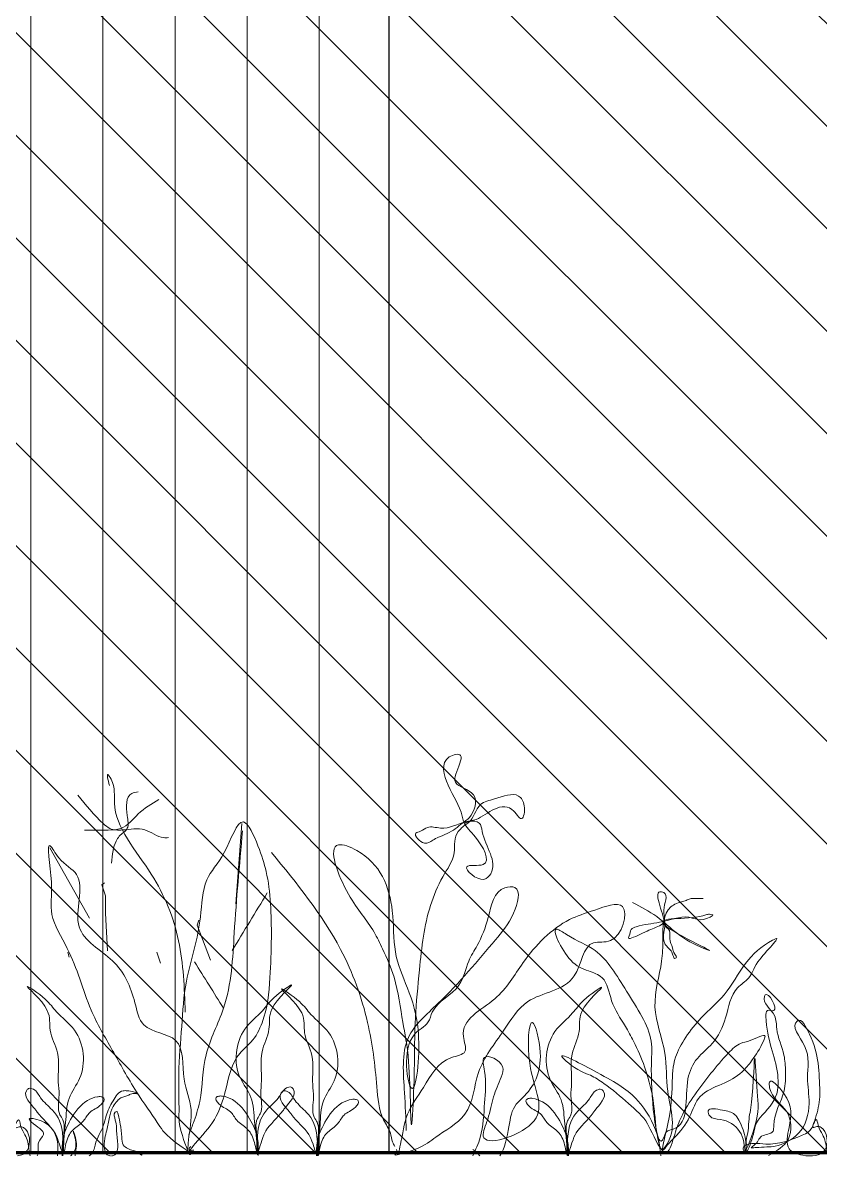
# Model space of a CAD drawing. Header units: millimetres. Extents: x 3779 to 7711, y 1445 to 3132.
# Drawn here: x 3987.296 to 3987.886, y 1451.94 to 1452.779 of the extents above; entities that cross this region are included whole.
import ezdxf

# ---------------------------------------------------------------- set-up
doc = ezdxf.new("R2010")
doc.units = ezdxf.units.MM
for name, color, linetype, lineweight in [('pluma 0.0', 33, 'Continuous', 0), ('pluma 12', 30, 'Continuous', 120), ('pluma 2.5', 30, 'Continuous', 25), ('VEJETACION', 3, 'Continuous', 9)]:
    doc.layers.add(name, color=color, linetype=linetype, lineweight=lineweight)

# ---------------------------------------------------------------- blocks, each defined once
blk = doc.blocks.new('JGJGHJ')
at = {"layer": 'VEJETACION', "color": 84, "linetype": 'Continuous', "lineweight": 5, "ltscale": 0.1}
for p, q in [((1137.96929, 440.55065), (1137.96486, 440.49125)), ((1137.82743, 440.53258), (1137.85667, 440.48069)), ((1137.86578, 440.50544), (1137.86775, 440.50677)), ((1137.86845, 440.49722), (1137.86578, 440.50544)), ((1137.86851, 440.48438), (1137.86845, 440.49722)), ((1137.86996, 440.45671), (1137.86851, 440.48438)), ((1137.93642, 440.47567), (1137.93759, 440.47923)), ((1137.94606, 440.44959), (1137.93642, 440.47567)), ((1137.84165, 440.45195), (1137.84064, 440.45557)), ((1137.90922, 440.44737), (1137.90654, 440.45559))]:
    blk.add_line(p, q, dxfattribs=at)
for points in [[(1138.09077, 440.32374), (1138.08958, 440.35185), (1138.09249, 440.39248), (1138.11424, 440.41759), (1138.15672, 440.46468), (1138.17016, 440.48454), (1138.17111, 440.50329), (1138.16381, 440.50325), (1138.15142, 440.48131), (1138.1432, 440.46044), (1138.137, 440.44895), (1138.1298, 440.43121), (1138.11011, 440.41132), (1138.10702, 440.40401), (1138.09665, 440.39459), (1138.09478, 440.355), (1138.09977, 440.39564), (1138.08278, 440.45596), (1138.08054, 440.48615), (1138.05425, 440.53079), (1138.04068, 440.53488), (1138.04817, 440.49847), (1138.06707, 440.47045), (1138.07339, 440.45799), (1138.08184, 440.43721), (1138.08827, 440.40391), (1138.09259, 440.37478), (1138.09491, 440.32897), (1138.09588, 440.34251), (1138.09763, 440.40709), (1138.10057, 440.44251), (1138.10356, 440.46752), (1138.11792, 440.51134), (1138.12616, 440.52909), (1138.1292, 440.54472), (1138.13128, 440.54682), (1138.13335, 440.54891), (1138.13647, 440.55101), (1138.14577, 440.5646), (1138.15617, 440.56882), (1138.17387, 440.57099), (1138.17808, 440.56373), (1138.17605, 440.55434), (1138.16896, 440.56107), (1138.15432, 440.56043), (1138.14062, 440.55311), (1138.13542, 440.55205), (1138.11608, 440.54728), (1138.1065, 440.54779), (1138.10145, 440.54495), (1138.09795, 440.54352), (1138.10424, 440.53626), (1138.11048, 440.53838), (1138.11464, 440.54048), (1138.12711, 440.54679), (1138.1323, 440.55099), (1138.13749, 440.55518), (1138.14052, 440.57186), (1138.12717, 440.58112), (1138.13048, 440.59521), (1138.13099, 440.60097), (1138.12266, 440.59988), (1138.12173, 440.57905), (1138.13227, 440.55619), (1138.13333, 440.55203), (1138.14203, 440.54066), (1138.14777, 440.52042), (1138.13559, 440.51872), (1138.14815, 440.50941), (1138.15334, 440.51361), (1138.14692, 440.54482), (1138.1448, 440.55105), (1138.1375, 440.55206), (1138.13438, 440.551)], [(1137.92755, 440.41139), (1137.92258, 440.4641), (1137.90238, 440.51322), (1137.87513, 440.56582), (1137.87269, 440.58339), (1137.87033, 440.58689), (1137.87155, 440.5787)], [(1137.84813, 440.57154), (1137.867, 440.55054), (1137.87171, 440.54705), (1137.8811, 440.54593), (1137.89752, 440.54602), (1137.91162, 440.54023), (1137.91514, 440.54025)], [(1137.89268, 440.57412), (1137.888, 440.57292), (1137.88456, 440.5565), (1137.88461, 440.54712), (1137.87878, 440.54123), (1137.87645, 440.5377), (1137.87415, 440.53066), (1137.87302, 440.52127)], [(1137.90796, 440.56834), (1137.89277, 440.55771), (1137.87992, 440.54709), (1137.87055, 440.54587), (1137.86586, 440.54585), (1137.85296, 440.54578)], [(1137.93017, 440.30819), (1137.9349, 440.31416), (1137.94906, 440.33204), (1137.95726, 440.35346), (1137.96781, 440.38083), (1137.97609, 440.38919), (1137.98433, 440.40348), (1137.9901, 440.43676), (1137.99113, 440.46645), (1137.98731, 440.51512), (1137.98126, 440.53409), (1137.97048, 440.55185), (1137.95634, 440.52921), (1137.94337, 440.50895), (1137.93876, 440.48162), (1137.93414, 440.45784), (1137.92832, 440.43406), (1137.92493, 440.40079), (1137.92274, 440.36515), (1137.92289, 440.33784), (1137.92536, 440.32004), (1137.93137, 440.30701), (1137.93136, 440.3082), (1137.93373, 440.3094)], [(1137.96987, 440.54515), (1137.96372, 440.46984), (1137.95582, 440.41416), (1137.9429, 440.37973), (1137.93817, 440.34534), (1137.93335, 440.32895), (1137.93012, 440.32075)], [(1137.92931, 440.30912), (1137.92993, 440.3167), (1137.9318, 440.33943), (1137.92675, 440.36181), (1137.92036, 440.39043), (1137.89694, 440.40184), (1137.89031, 440.41828), (1137.87377, 440.44916), (1137.84908, 440.47439), (1137.84723, 440.51292), (1137.83407, 440.52537), (1137.82775, 440.53423), (1137.82854, 440.50755), (1137.82898, 440.48351), (1137.8403, 440.4582), (1137.84963, 440.43585), (1137.85798, 440.41284), (1137.8736, 440.38327), (1137.89154, 440.3524), (1137.90681, 440.32975), (1137.91873, 440.31631), (1137.93096, 440.30879), (1137.93029, 440.30978), (1137.9316, 440.31209)], [(1137.99122, 440.52927), (1138.04235, 440.45754), (1138.06229, 440.40364), (1138.06909, 440.35622), (1138.07413, 440.33171), (1138.07909, 440.32191), (1138.08076, 440.31538), (1138.08242, 440.31211)], [(1137.96215, 440.45674), (1137.98812, 440.49943)], [(1138.25809, 440.49224), (1138.27599, 440.48184), (1138.29129, 440.46933), (1138.31077, 440.45841), (1138.3134, 440.45738), (1138.28074, 440.47715), (1138.31222, 440.48308), (1138.31484, 440.48362), (1138.31642, 440.48311), (1138.31747, 440.48311), (1138.31537, 440.48153), (1138.29962, 440.48144), (1138.27812, 440.47766), (1138.26081, 440.47442), (1138.25714, 440.4723), (1138.25559, 440.46757), (1138.25507, 440.46652), (1138.26346, 440.46866), (1138.27551, 440.47397), (1138.28022, 440.47662), (1138.28126, 440.4782), (1138.28122, 440.48659), (1138.28115, 440.49971), (1138.27957, 440.50023), (1138.2818, 440.4761), (1138.28131, 440.47033), (1138.28188, 440.46194), (1138.28399, 440.45932), (1138.28716, 440.45567), (1138.28823, 440.45252), (1138.28928, 440.45095), (1138.29033, 440.45149), (1138.28927, 440.4541), (1138.28767, 440.45882), (1138.28553, 440.46563), (1138.28444, 440.47297), (1138.28286, 440.47401), (1138.28233, 440.47558), (1138.28179, 440.47715)], [(1138.08487, 440.30628), (1138.08661, 440.31369), (1138.09182, 440.3359), (1138.1035, 440.35564), (1138.12423, 440.3777), (1138.1342, 440.38219), (1138.13303, 440.39328), (1138.15619, 440.42113), (1138.17714, 440.44787), (1138.21147, 440.47965), (1138.23009, 440.48671), (1138.2507, 440.48929), (1138.24176, 440.46414), (1138.22924, 440.46257), (1138.21494, 440.43808), (1138.18063, 440.41904), (1138.16298, 440.39787), (1138.14427, 440.36671), (1138.13412, 440.33586), (1138.11263, 440.319), (1138.09715, 440.30987), (1138.08321, 440.30648), (1138.08414, 440.30722), (1138.08361, 440.30982)], [(1137.95582, 440.41416), (1137.93436, 440.44842)], [(1137.98149, 440.30531), (1137.9809, 440.3179), (1137.97505, 440.33256), (1137.96237, 440.34666), (1137.95501, 440.34925), (1137.95238, 440.34923), (1137.95029, 440.34817), (1137.95241, 440.34346), (1137.96085, 440.33773), (1137.9656, 440.33146), (1137.97299, 440.3252), (1137.97828, 440.31631), (1137.98043, 440.3074), (1137.98089, 440.31947), (1137.98866, 440.33998), (1137.99701, 440.34894), (1138.00223, 440.35527), (1138.0059, 440.35581), (1138.00749, 440.35424), (1138.00126, 440.34057), (1137.99969, 440.33846), (1137.98717, 440.3237), (1137.98406, 440.31634), (1137.98043, 440.3074), (1137.98042, 440.3095), (1137.97873, 440.33048), (1137.97602, 440.34831), (1137.96806, 440.36296), (1137.97155, 440.39866), (1137.9846, 440.41237), (1137.99295, 440.42186), (1138.00603, 440.43137), (1137.99142, 440.41345), (1137.9894, 440.39875), (1137.98424, 440.38193), (1137.98383, 440.36042), (1137.98335, 440.35097), (1137.9829, 440.33627), (1137.98082, 440.33259), (1137.97981, 440.32576), (1137.98036, 440.32052), (1137.98096, 440.30583)], [(1138.3415, 440.30641), (1138.33721, 440.32317), (1138.32299, 440.33202), (1138.3151, 440.3346), (1138.31403, 440.33827), (1138.32453, 440.33885), (1138.33347, 440.33575), (1138.33664, 440.33157), (1138.33983, 440.32424), (1138.34201, 440.30956), (1138.34201, 440.30851), (1138.34617, 440.31692), (1138.34978, 440.32954), (1138.36282, 440.3464), (1138.36534, 440.3653), (1138.35671, 440.40828), (1138.35774, 440.41249), (1138.36247, 440.41251), (1138.35611, 440.42402), (1138.35559, 440.42297), (1138.36301, 440.40884), (1138.36464, 440.39888), (1138.36999, 440.37949), (1138.37111, 440.36743), (1138.37013, 440.35326), (1138.36239, 440.3275), (1138.36189, 440.3233), (1138.35351, 440.31959), (1138.34777, 440.31274), (1138.34568, 440.31115), (1138.34883, 440.31117), (1138.36352, 440.31229), (1138.3808, 440.32183), (1138.38856, 440.34391), (1138.38741, 440.36279), (1138.38518, 440.38639), (1138.37984, 440.40473), (1138.38088, 440.40526), (1138.38563, 440.40109), (1138.39636, 440.35759), (1138.39641, 440.34867), (1138.39334, 440.33292), (1138.38814, 440.32292), (1138.38343, 440.32027), (1138.35669, 440.31383), (1138.34776, 440.31431), (1138.34147, 440.3127), (1138.3399, 440.31112), (1138.33991, 440.31007), (1138.34822, 440.32638), (1138.35018, 440.35263), (1138.34848, 440.37728), (1138.34602, 440.34473), (1138.344, 440.33056), (1138.343, 440.32111), (1138.34198, 440.3148), (1138.34252, 440.31271)]]:
    blk.add_spline(points, degree=3, dxfattribs=at)
for points, knots in [([(1138.27907, 440.30505), (1138.27848, 440.31034), (1138.27652, 440.32508), (1138.2608, 440.35074), (1138.24052, 440.36207), (1138.19469, 440.38665), (1138.21712, 440.36793), (1138.22811, 440.36452), (1138.24058, 440.35659), (1138.25399, 440.34451), (1138.26709, 440.33342), (1138.27333, 440.32032), (1138.28323, 440.2988), (1138.28934, 440.32211), (1138.29638, 440.34085), (1138.31236, 440.36164), (1138.32649, 440.37899), (1138.33675, 440.3888), (1138.34537, 440.38944), (1138.35778, 440.39692), (1138.35277, 440.38487), (1138.34778, 440.3772), (1138.33793, 440.36488), (1138.32424, 440.3577), (1138.30632, 440.35127), (1138.30091, 440.3329), (1138.29235, 440.32144), (1138.28512, 440.31514), (1138.27748, 440.30345), (1138.29109, 440.34951), (1138.28255, 440.37193), (1138.30571, 440.40597), (1138.32787, 440.42388), (1138.34024, 440.44813), (1138.35371, 440.46033), (1138.37013, 440.4689), (1138.34804, 440.44896), (1138.34605, 440.4366), (1138.33069, 440.42726), (1138.32823, 440.40742), (1138.31942, 440.3887), (1138.30471, 440.37751), (1138.2947, 440.35642), (1138.30111, 440.32609), (1138.28277, 440.32388), (1138.27625, 440.30065), (1138.27013, 440.36402), (1138.27433, 440.39524), (1138.25366, 440.42582), (1138.23547, 440.45732), (1138.21506, 440.46434), (1138.19504, 440.4786), (1138.21014, 440.44754), (1138.22363, 440.44224), (1138.23937, 440.43702), (1138.24152, 440.41767), (1138.25144, 440.40352), (1138.26027, 440.38752), (1138.26886, 440.36747), (1138.27389, 440.34688), (1138.27508, 440.32718), (1138.2763, 440.31936), (1138.2792, 440.30786), (1138.29212, 440.32409), (1138.28196, 440.34866), (1138.28408, 440.3834), (1138.27029, 440.41468), (1138.27988, 440.44337), (1138.2807, 440.46717), (1138.28021, 440.48827), (1138.29327, 440.49251), (1138.29836, 440.49407), (1138.30094, 440.49534), (1138.30438, 440.49509), (1138.30736, 440.49522), (1138.3097, 440.49522), (1138.31037, 440.49522)], [0.002268, 0.002268, 0.002268, 0.002268, 0.018273, 0.046968, 0.08365, 0.112338, 0.130172, 0.137802, 0.149484, 0.172954, 0.193505, 0.197984, 0.218824, 0.233162, 0.24711, 0.286002, 0.305882, 0.317303, 0.324597, 0.33602, 0.339187, 0.356706, 0.367352, 0.384876, 0.403266, 0.420291, 0.43892, 0.444586, 0.450999, 0.47026, 0.519692, 0.554414, 0.578494, 0.606554, 0.632847, 0.635087, 0.656521, 0.670434, 0.681081, 0.704884, 0.726387, 0.741968, 0.758544, 0.797198, 0.802593, 0.807071, 0.857943, 0.87897, 0.920175, 0.958036, 0.982265, 0.990342, 1.015457, 1.030748, 1.041949, 1.060359, 1.081861, 1.094409, 1.115054, 1.146877, 1.158935, 1.171117, 1.177834, 1.180667, 1.22177, 1.249879, 1.285018, 1.319063, 1.335115, 1.359887, 1.369754, 1.372922, 1.37609, 1.378094, 1.383104, 1.385107, 1.385107, 1.385107, 1.385107]), ([(1137.83659, 440.30505), (1137.83648, 440.30913), (1137.83628, 440.31852), (1137.84273, 440.33303), (1137.85138, 440.34509), (1137.86095, 440.3487), (1137.86509, 440.349), (1137.8689, 440.3475), (1137.86392, 440.34041), (1137.85674, 440.33883), (1137.85247, 440.32975), (1137.84402, 440.32475), (1137.83944, 440.31739), (1137.83706, 440.30071), (1137.83779, 440.32594), (1137.83245, 440.33711), (1137.82075, 440.34641), (1137.81736, 440.35406), (1137.81191, 440.35553), (1137.80681, 440.3496), (1137.81421, 440.34281), (1137.82117, 440.33312), (1137.83013, 440.32551), (1137.83365, 440.3168), (1137.83787, 440.3032), (1137.83729, 440.31638), (1137.83955, 440.32805), (1137.83959, 440.34798), (1137.855, 440.36666), (1137.85198, 440.39574), (1137.83277, 440.40986), (1137.82502, 440.4215), (1137.8009, 440.43725), (1137.82955, 440.41462), (1137.82584, 440.39699), (1137.8357, 440.38015), (1137.83276, 440.36351), (1137.83508, 440.34862), (1137.83234, 440.33825), (1137.83786, 440.33123), (1137.83832, 440.3255), (1137.83707, 440.31668), (1137.83711, 440.30999), (1137.83713, 440.30507)], [0.000501, 0.000501, 0.000501, 0.000501, 0.0126042, 0.0283908, 0.0473512, 0.0551559, 0.0577811, 0.0601289, 0.0652974, 0.0754898, 0.0833623, 0.0930411, 0.1033918, 0.1125559, 0.124636, 0.1465632, 0.1588164, 0.1670148, 0.1707275, 0.1729543, 0.1879815, 0.1906057, 0.2099613, 0.2179544, 0.2276022, 0.2297011, 0.2507489, 0.2687815, 0.2854514, 0.3213213, 0.3402531, 0.3528934, 0.3690643, 0.3921814, 0.407023, 0.4246157, 0.4461357, 0.4555953, 0.4702969, 0.474528, 0.4814296, 0.4867031, 0.5014046, 0.5014046, 0.5014046, 0.5014046]), ([(1138.02568, 440.30505), (1138.0257, 440.30551), (1138.02533, 440.3146), (1138.02757, 440.32614), (1138.02761, 440.34607), (1138.04302, 440.36475), (1138.03999, 440.39383), (1138.02079, 440.40795), (1138.01304, 440.41959), (1137.98892, 440.43534), (1138.01757, 440.41271), (1138.01385, 440.39508), (1138.02371, 440.37824), (1138.02077, 440.3616), (1138.0231, 440.34671), (1138.02036, 440.33634), (1138.02587, 440.32932), (1138.02634, 440.32359), (1138.02518, 440.31539), (1138.02513, 440.30934), (1138.02514, 440.30505)], [0.2280274, 0.2280274, 0.2280274, 0.2280274, 0.2297011, 0.2507489, 0.2687815, 0.2854514, 0.3213213, 0.3402531, 0.3528934, 0.3690643, 0.3921814, 0.407023, 0.4246157, 0.4461357, 0.4555953, 0.4702969, 0.474528, 0.4814296, 0.4867031, 0.4995249, 0.4995249, 0.4995249, 0.4995249]), ([(1138.21074, 440.30505), (1138.2108, 440.30882), (1138.21077, 440.31788), (1138.20429, 440.33204), (1138.19552, 440.34401), (1138.18591, 440.34751), (1138.18176, 440.34777), (1138.17797, 440.34623), (1138.18303, 440.33919), (1138.19023, 440.33769), (1138.19459, 440.32865), (1138.20309, 440.32374), (1138.20775, 440.31644), (1138.2103, 440.29978), (1138.2093, 440.325), (1138.21453, 440.33623), (1138.22613, 440.34564), (1138.22944, 440.35333), (1138.23487, 440.35486), (1138.24004, 440.34899), (1138.2327, 440.34212), (1138.22585, 440.33235), (1138.21697, 440.32465), (1138.21354, 440.3159), (1138.20947, 440.30226), (1138.20991, 440.31545), (1138.20753, 440.32709), (1138.20727, 440.34702), (1138.19167, 440.36554), (1138.19439, 440.39464), (1138.21344, 440.40897), (1138.22107, 440.42068), (1138.24502, 440.43669), (1138.21661, 440.41376), (1138.22051, 440.39617), (1138.21083, 440.37923), (1138.21394, 440.36262), (1138.21178, 440.34771), (1138.21463, 440.33737), (1138.20918, 440.33029), (1138.20878, 440.32456), (1138.21008, 440.31604), (1138.21015, 440.30967), (1138.21018, 440.30505)], [0.0014171, 0.0014171, 0.0014171, 0.0014171, 0.0126042, 0.0283908, 0.0473512, 0.0551559, 0.0577811, 0.0601289, 0.0652974, 0.0754898, 0.0833623, 0.0930411, 0.1033918, 0.1125559, 0.124636, 0.1465632, 0.1588164, 0.1670148, 0.1707275, 0.1729543, 0.1879815, 0.1906057, 0.2099613, 0.2179544, 0.2276022, 0.2297011, 0.2507489, 0.2687815, 0.2854514, 0.3213213, 0.3402531, 0.3528934, 0.3690643, 0.3921814, 0.407023, 0.4246157, 0.4461357, 0.4555953, 0.4702969, 0.474528, 0.4814296, 0.4867031, 0.500497, 0.500497, 0.500497, 0.500497]), ([(1138.14, 440.30522), (1138.14208, 440.30961), (1138.14785, 440.32181), (1138.14828, 440.34441), (1138.15056, 440.3613), (1138.14513, 440.38293), (1138.16489, 440.37378), (1138.15994, 440.36064), (1138.1545, 440.34835), (1138.15257, 440.33424), (1138.14071, 440.30851), (1138.20352, 440.32958), (1138.17819, 440.36165), (1138.18231, 440.41815), (1138.19407, 440.37263), (1138.18444, 440.35452), (1138.16889, 440.34092), (1138.167, 440.32728), (1138.16371, 440.3102), (1138.16002, 440.30505)], [0, 0, 0, 0, 0.0145093, 0.0403953, 0.0638316, 0.0738756, 0.0888556, 0.0967471, 0.1122925, 0.1296184, 0.1423434, 0.1791755, 0.2238299, 0.2540448, 0.2770528, 0.3131152, 0.3194303, 0.337077, 0.3563915, 0.3563915, 0.3563915, 0.3563915]), ([(1138.35857, 440.30545), (1138.36452, 440.30876), (1138.37671, 440.31553), (1138.37496, 440.34093), (1138.35951, 440.34788), (1138.3587, 440.36435), (1138.3773, 440.34497), (1138.37492, 440.33097), (1138.37009, 440.30949), (1138.38559, 440.30434), (1138.40415, 440.30489), (1138.40207, 440.32526), (1138.39457, 440.32716), (1138.38955, 440.32455), (1138.3941, 440.33541), (1138.3953, 440.32556), (1138.39969, 440.32001), (1138.40126, 440.31293), (1138.40204, 440.30608), (1138.40245, 440.30505)], [0, 0, 0, 0, 0.0190631, 0.0390751, 0.0609662, 0.0651734, 0.0786481, 0.1041588, 0.1199359, 0.1309978, 0.1477208, 0.1647541, 0.1679551, 0.1706381, 0.1767941, 0.1812877, 0.1888183, 0.2013194, 0.2045943, 0.2045943, 0.2045943, 0.2045943]), ([(1137.85654, 440.30505), (1137.85711, 440.30541), (1137.86015, 440.30773), (1137.8608, 440.31648), (1137.86684, 440.32492), (1137.869, 440.33639), (1137.87355, 440.34485), (1137.87879, 440.35365), (1137.88557, 440.35311), (1137.88834, 440.35294), (1137.89349, 440.35064), (1137.88823, 440.35153), (1137.88519, 440.34944), (1137.88052, 440.34872), (1137.87679, 440.34542), (1137.87332, 440.34085), (1137.8714, 440.33324), (1137.86994, 440.32502), (1137.86718, 440.3164), (1137.8672, 440.30593), (1137.87197, 440.30508), (1137.87237, 440.30505)], [0.3425879, 0.3425879, 0.3425879, 0.3425879, 0.3443383, 0.3528353, 0.3672007, 0.3748583, 0.3870919, 0.3975073, 0.4006648, 0.406031, 0.408384, 0.4115412, 0.4148691, 0.4210279, 0.4243966, 0.4296567, 0.4379725, 0.44767, 0.4541753, 0.4671859, 0.4683355, 0.4683355, 0.4683355, 0.4683355]), ([(1138.02525, 440.3129), (1138.02521, 440.3142), (1138.02473, 440.32629), (1138.02047, 440.3352), (1138.00877, 440.3445), (1138.00537, 440.35215), (1137.99993, 440.35362), (1137.99483, 440.34769), (1138.00223, 440.3409), (1138.00918, 440.33121), (1138.01815, 440.3236), (1138.02139, 440.3156), (1138.02422, 440.30664), (1138.02499, 440.30505)], [0.1219066, 0.1219066, 0.1219066, 0.1219066, 0.124636, 0.1465632, 0.1588164, 0.1670148, 0.1707275, 0.1729543, 0.1879815, 0.1906057, 0.2099613, 0.2179544, 0.224604, 0.224604, 0.224604, 0.224604]), ([(1138.02456, 440.30505), (1138.02449, 440.30849), (1138.02456, 440.3172), (1138.03075, 440.33113), (1138.0394, 440.34318), (1138.04897, 440.34679), (1138.05311, 440.34709), (1138.05692, 440.34559), (1138.05194, 440.3385), (1138.04475, 440.33693), (1138.04049, 440.32784), (1138.03203, 440.32284), (1138.02762, 440.31575), (1138.02615, 440.30626), (1138.02579, 440.30505)], [0.0023888, 0.0023888, 0.0023888, 0.0023888, 0.0126042, 0.0283908, 0.0473512, 0.0551559, 0.0577811, 0.0601289, 0.0652974, 0.0754898, 0.0833623, 0.0930411, 0.1033918, 0.1115188, 0.1115188, 0.1115188, 0.1115188]), ([(1137.87311, 440.30505), (1137.87395, 440.30511), (1137.87643, 440.30584), (1137.87849, 440.31215), (1137.87632, 440.32082), (1137.87713, 440.32935), (1137.87405, 440.3364), (1137.87737, 440.33842), (1137.87841, 440.33328), (1137.87975, 440.32819), (1137.88071, 440.32032), (1137.88075, 440.31176), (1137.88815, 440.30904), (1137.89211, 440.30851), (1137.89553, 440.30489), (1137.89544, 440.30624), (1137.89543, 440.30644)], [0.46903474, 0.46903474, 0.46903474, 0.46903474, 0.47142849, 0.47613286, 0.4866641, 0.49775811, 0.50354306, 0.50471956, 0.50707184, 0.51460181, 0.5241264, 0.5300063, 0.53849014, 0.54249737, 0.54556529, 0.54609119, 0.54609119, 0.54609119, 0.54609119]), ([(1137.80351, 440.30505), (1137.80653, 440.30552), (1137.81426, 440.30915), (1137.81263, 440.32505), (1137.80514, 440.32695), (1137.80012, 440.32434), (1137.80467, 440.3352), (1137.80587, 440.32535), (1137.81026, 440.3198), (1137.81182, 440.31278), (1137.81259, 440.30606), (1137.81294, 440.30505)], [0.13909486, 0.13909486, 0.13909486, 0.13909486, 0.14772081, 0.16475415, 0.16795511, 0.17063811, 0.17679407, 0.18128768, 0.18881834, 0.20131939, 0.20437866, 0.20437866, 0.20437866, 0.20437866]), ([(1137.81811, 440.30505), (1137.81994, 440.30756), (1137.81652, 440.3146), (1137.82672, 440.32266), (1137.81669, 440.32682), (1137.81077, 440.33333), (1137.82649, 440.3313), (1137.83238, 440.32164), (1137.83357, 440.3113), (1137.83302, 440.30667), (1137.83303, 440.30505)], [0.21114402, 0.21114402, 0.21114402, 0.21114402, 0.22094792, 0.22780607, 0.24083049, 0.24346062, 0.24819661, 0.27051547, 0.27684822, 0.28138677, 0.28138677, 0.28138677, 0.28138677]), ([(1137.84276, 440.30505), (1137.84336, 440.30558), (1137.84801, 440.31026), (1137.84671, 440.31602), (1137.84404, 440.32569), (1137.84878, 440.3139), (1137.84606, 440.30717), (1137.84626, 440.30505)], [0.29490463, 0.29490463, 0.29490463, 0.29490463, 0.29681886, 0.31105723, 0.31322568, 0.3208833, 0.3301289, 0.3301289, 0.3301289, 0.3301289]), ([(1138.14513, 440.30505), (1138.14457, 440.3059), (1138.14333, 440.30793), (1138.1412, 440.30905), (1138.13998, 440.30969)], [0.375137378, 0.375137378, 0.375137378, 0.375137378, 0.378160325, 0.382185658, 0.382185658, 0.382185658, 0.382185658])]:
    blk.add_open_spline(points, degree=3, knots=knots, dxfattribs=at)

msp = doc.modelspace()

# ---------------------------------------------------------------- hatches: boundary and pattern name
at = {"layer": 'pluma 0.0'}
h = msp.add_hatch(dxfattribs=at)
h.set_pattern_fill('LINE', color=256, scale=0.016875, angle=135)
h.set_pattern_definition([(135, (-23111.18941, -8375.24651), (-0.03788545551, -0.03788545551), [])])
h.paths.add_polyline_path([(3985.36756, 1451.94465), (3985.36756, 1466.49465), (3992.36756, 1466.49465), (3992.36756, 1451.94465)])

# ---------------------------------------------------------------- linework, layer by layer
for p, q in [((3987.30211, 1455.29465), (3987.30211, 1451.94465)), ((3987.35542, 1455.29465), (3987.35542, 1451.94465)), ((3987.40873, 1455.29465), (3987.40873, 1451.94465)), ((3987.46203, 1455.29465), (3987.46203, 1451.94465)), ((3987.51534, 1455.29465), (3987.51534, 1451.94465))]:
    msp.add_line(p, q, dxfattribs=at)
at = {"layer": 'pluma 12'}
msp.add_line((3984.61847, 1451.94465), (3993.13914, 1451.94465), dxfattribs=at)
at = {"layer": 'pluma 2.5'}
msp.add_line((3987.56682, 1455.29465), (3987.56682, 1451.94465), dxfattribs=at)

# ---------------------------------------------------------------- block references
at = {"layer": 'VEJETACION', "linetype": 'Continuous'}
msp.add_blockref('JGJGHJ', (2849.48879, 1011.637), dxfattribs=at)

doc.saveas('drawing.dxf')
